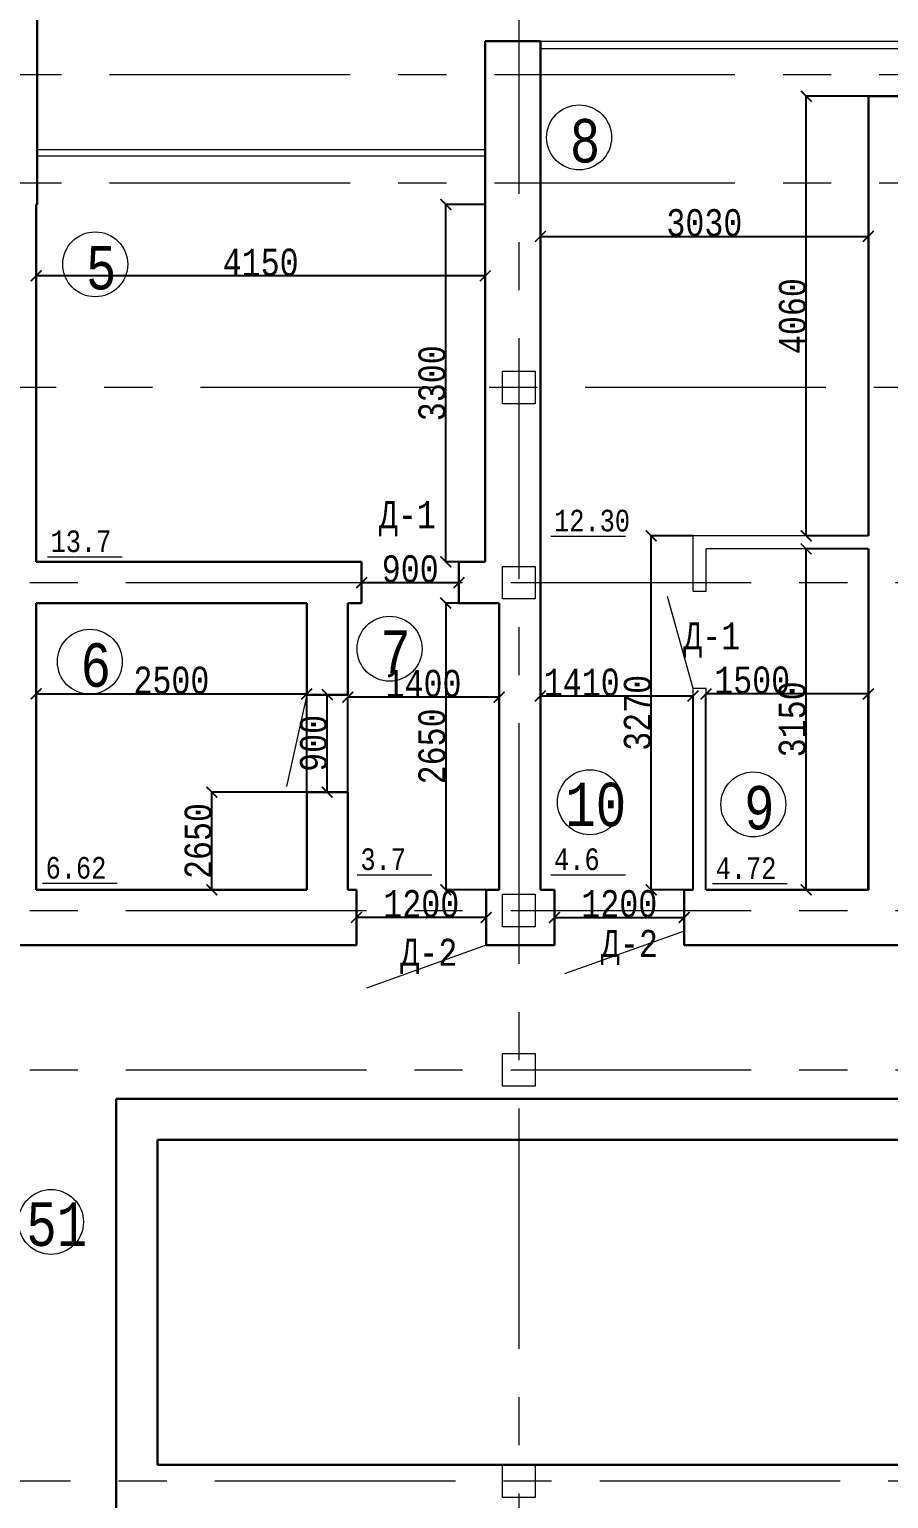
# Model space of a CAD drawing. Header units: millimetres. Extents: x -689206 to 4969298, y -1019800 to 703299.
# Drawn here: x 1080830 to 1088770, y -622835 to -609266 of the extents above; entities that cross this region are included whole.
import ezdxf

# ---------------------------------------------------------------- set-up
doc = ezdxf.new("R2010")
doc.units = ezdxf.units.MM
doc.linetypes.add('осеваяX2', pattern=[101.6, 63.5, -12.7, 12.7, -12.7])
for name, color, linetype, lineweight in [('несущие', 7, 'Continuous', 30), ('ПЕРЕГОРОДКИ', 252, 'Continuous', 9), ('РАЗМЕРЫ', 7, 'Continuous', 9), ('стены', 7, 'Continuous', 20)]:
    doc.layers.add(name, color=color, linetype=linetype, lineweight=lineweight)
doc.layers.add('четотам', color=7, linetype='Continuous')
doc.styles.add('Аннотативный', font='isocteur.ttf', dxfattribs={"width": 0.7, "height": 250})
doc.dimstyles.new('Аннотативный', dxfattribs={"dimscale": 0, "dimtxt": 250, "dimasz": 100, "dimexe": 1.25, "dimexo": 0.625, "dimtad": 1, "dimdec": 0, "dimtxsty": 'Аннотативный', "dimblk": 'ARCHTICK', "dimcen": 2.5, "dimadec": 0, "dimazin": 0, "dimtfac": 1, "dimtdec": 0, "dimtmove": 0, "dimatfit": 3, "dimfxl": 1, "dimarcsym": 0})

# ---------------------------------------------------------------- blocks, each defined once
blk = doc.blocks.new('_ArchTick')
at = {"color": 0, "linetype": 'ByBlock', "const_width": 0.15}
blk.add_lwpolyline([(-0.5, -0.5), (0.5, 0.5)], dxfattribs=at)
blk = doc.blocks.new('*D5336')
at = {"layer": 'Defpoints', "color": 0, "lineweight": 30, "transparency": 16777216}
for p in [(1084678, -610884), (1085042, -610884), (1085042, -614184)]:
    blk.add_point(p, dxfattribs=at)
at = {"layer": 'стены', "color": 0, "lineweight": -2, "transparency": 16777216}
for p, q in [((1085042, -610884), (1084677, -610884)), ((1084678, -614184), (1084678, -610884)), ((1085042, -614184), (1084677, -614184))]:
    blk.add_line(p, q, dxfattribs=at)
at = {"layer": 'стены', "color": 0, "lineweight": -2, "transparency": 16777216, "xscale": 100, "yscale": 100, "zscale": 100}
for p, rotation in [((1084678, -610884), 90), ((1084678, -614184), 270)]:
    blk.add_blockref('_ArchTick', p, dxfattribs=dict(at, rotation=rotation))
at = {"layer": 'стены', "color": 0, "lineweight": 5, "transparency": 16777216, "insert": (1084552, -612534), "char_height": 250, "attachment_point": 5, "rotation": 90, "style": 'Аннотативный'}
blk.add_mtext('3300', dxfattribs=at)
blk = doc.blocks.new('*D5337')
at = {"layer": 'Defpoints', "color": 0, "lineweight": 30, "transparency": 16777216}
for p in [(1080892, -610884), (1085042, -610884), (1080892, -611543)]:
    blk.add_point(p, dxfattribs=at)
at = {"layer": 'стены', "color": 0, "lineweight": -2, "transparency": 16777216}
for p, q in [((1080892, -610884), (1080892, -611545)), ((1085042, -610884), (1085042, -611545)), ((1085042, -611543), (1080892, -611543))]:
    blk.add_line(p, q, dxfattribs=at)
at = {"layer": 'стены', "color": 0, "lineweight": -2, "transparency": 16777216, "xscale": 100, "yscale": 100, "zscale": 100, "rotation": 180}
blk.add_blockref('_ArchTick', (1080892, -611543), dxfattribs=at)
at = {"layer": 'стены', "color": 0, "lineweight": -2, "transparency": 16777216, "xscale": 100, "yscale": 100, "zscale": 100}
blk.add_blockref('_ArchTick', (1085042, -611543), dxfattribs=at)
at = {"layer": 'стены', "color": 0, "lineweight": 5, "transparency": 16777216, "insert": (1082967, -611418), "char_height": 250, "attachment_point": 5, "style": 'Аннотативный'}
blk.add_mtext('4150', dxfattribs=at)
blk = doc.blocks.new('*D5338')
at = {"layer": 'Defpoints', "color": 0, "lineweight": 30, "transparency": 16777216}
for p in [(1085552, -611178), (1088582, -611178), (1088582, -611178)]:
    blk.add_point(p, dxfattribs=at)
at = {"layer": 'стены', "color": 0, "lineweight": -2, "transparency": 16777216}
for p, q in [((1085552, -611178), (1085552, -611177)), ((1085552, -611178), (1088582, -611178)), ((1088582, -611178), (1088582, -611177))]:
    blk.add_line(p, q, dxfattribs=at)
at = {"layer": 'стены', "color": 0, "lineweight": -2, "transparency": 16777216, "xscale": 100, "yscale": 100, "zscale": 100, "rotation": 180}
blk.add_blockref('_ArchTick', (1085552, -611178), dxfattribs=at)
at = {"layer": 'стены', "color": 0, "lineweight": -2, "transparency": 16777216, "xscale": 100, "yscale": 100, "zscale": 100}
blk.add_blockref('_ArchTick', (1088582, -611178), dxfattribs=at)
at = {"layer": 'стены', "color": 0, "lineweight": 5, "transparency": 16777216, "insert": (1087067, -611053), "char_height": 250, "attachment_point": 5, "style": 'Аннотативный'}
blk.add_mtext('3030', dxfattribs=at)
blk = doc.blocks.new('*D5339')
at = {"layer": 'Defpoints', "color": 0, "lineweight": 30, "transparency": 16777216}
for p in [(1088008, -609884), (1088582, -609884), (1088582, -613944)]:
    blk.add_point(p, dxfattribs=at)
at = {"layer": 'стены', "color": 0, "lineweight": -2, "transparency": 16777216}
for p, q in [((1088582, -609884), (1088007, -609884)), ((1088008, -613944), (1088008, -609884)), ((1088582, -613944), (1088007, -613944))]:
    blk.add_line(p, q, dxfattribs=at)
at = {"layer": 'стены', "color": 0, "lineweight": -2, "transparency": 16777216, "xscale": 100, "yscale": 100, "zscale": 100}
for p, rotation in [((1088008, -609884), 90), ((1088008, -613944), 270)]:
    blk.add_blockref('_ArchTick', p, dxfattribs=dict(at, rotation=rotation))
at = {"layer": 'стены', "color": 0, "lineweight": 5, "transparency": 16777216, "insert": (1087883, -611914), "char_height": 250, "attachment_point": 5, "rotation": 90, "style": 'Аннотативный'}
blk.add_mtext('4060', dxfattribs=at)
blk = doc.blocks.new('*D5340')
at = {"layer": 'Defpoints', "color": 0, "lineweight": 30, "transparency": 16777216}
for p in [(1083772, -615433), (1083772, -616564), (1085172, -616564)]:
    blk.add_point(p, dxfattribs=at)
at = {"layer": 'стены', "color": 0, "lineweight": -2, "transparency": 16777216}
for p, q in [((1083772, -616563), (1083772, -615432)), ((1085172, -615433), (1083772, -615433)), ((1085172, -616563), (1085172, -615432))]:
    blk.add_line(p, q, dxfattribs=at)
at = {"layer": 'стены', "color": 0, "lineweight": -2, "transparency": 16777216, "xscale": 100, "yscale": 100, "zscale": 100, "rotation": 180}
blk.add_blockref('_ArchTick', (1083772, -615433), dxfattribs=at)
at = {"layer": 'стены', "color": 0, "lineweight": -2, "transparency": 16777216, "xscale": 100, "yscale": 100, "zscale": 100}
blk.add_blockref('_ArchTick', (1085172, -615433), dxfattribs=at)
at = {"layer": 'стены', "color": 0, "lineweight": 5, "transparency": 16777216, "insert": (1084472, -615308), "char_height": 250, "attachment_point": 5, "style": 'Аннотативный'}
blk.add_mtext('1400', dxfattribs=at)
blk = doc.blocks.new('*D5396')
at = {"layer": 'Defpoints', "color": 0, "lineweight": 30, "transparency": 16777216}
for p in [(1083392, -615403), (1080892, -617213), (1083392, -617213)]:
    blk.add_point(p, dxfattribs=at)
at = {"layer": 'ПЕРЕГОРОДКИ', "color": 0, "lineweight": -2, "transparency": 16777216}
for p, q in [((1080892, -617212), (1080892, -615402)), ((1080892, -615403), (1083392, -615403)), ((1083392, -617212), (1083392, -615402))]:
    blk.add_line(p, q, dxfattribs=at)
at = {"layer": 'ПЕРЕГОРОДКИ', "color": 0, "lineweight": -2, "transparency": 16777216, "xscale": 100, "yscale": 100, "zscale": 100, "rotation": 180}
blk.add_blockref('_ArchTick', (1080892, -615403), dxfattribs=at)
at = {"layer": 'ПЕРЕГОРОДКИ', "color": 0, "lineweight": -2, "transparency": 16777216, "xscale": 100, "yscale": 100, "zscale": 100}
blk.add_blockref('_ArchTick', (1083392, -615403), dxfattribs=at)
at = {"layer": 'ПЕРЕГОРОДКИ', "color": 0, "lineweight": 5, "transparency": 16777216, "insert": (1082142, -615278), "char_height": 250, "attachment_point": 5, "style": 'Аннотативный'}
blk.add_mtext('2500', dxfattribs=at)
blk = doc.blocks.new('*D5397')
at = {"layer": 'Defpoints', "color": 0, "lineweight": 30, "transparency": 16777216}
for p in [(1082516, -616310), (1083392, -616310), (1083392, -617213)]:
    blk.add_point(p, dxfattribs=at)
at = {"layer": 'ПЕРЕГОРОДКИ', "color": 0, "lineweight": -2, "transparency": 16777216}
for p, q in [((1083392, -616310), (1082515, -616310)), ((1082516, -617213), (1082516, -616310)), ((1083392, -617213), (1082515, -617213))]:
    blk.add_line(p, q, dxfattribs=at)
at = {"layer": 'ПЕРЕГОРОДКИ', "color": 0, "lineweight": -2, "transparency": 16777216, "xscale": 100, "yscale": 100, "zscale": 100}
for p, rotation in [((1082516, -616310), 90), ((1082516, -617213), 270)]:
    blk.add_blockref('_ArchTick', p, dxfattribs=dict(at, rotation=rotation))
at = {"layer": 'ПЕРЕГОРОДКИ', "color": 0, "lineweight": 5, "transparency": 16777216, "insert": (1082391, -616762), "char_height": 250, "attachment_point": 5, "rotation": 90, "style": 'Аннотативный'}
blk.add_mtext('2650', dxfattribs=at)
blk = doc.blocks.new('*D5398')
at = {"layer": 'Defpoints', "color": 0, "lineweight": 30, "transparency": 16777216}
for p in [(1087082, -615403), (1087082, -617213), (1088582, -617213)]:
    blk.add_point(p, dxfattribs=at)
at = {"layer": 'ПЕРЕГОРОДКИ', "color": 0, "lineweight": -2, "transparency": 16777216}
for p, q in [((1087082, -617212), (1087082, -615401)), ((1088582, -615403), (1087082, -615403)), ((1088582, -617212), (1088582, -615401))]:
    blk.add_line(p, q, dxfattribs=at)
at = {"layer": 'ПЕРЕГОРОДКИ', "color": 0, "lineweight": -2, "transparency": 16777216, "xscale": 100, "yscale": 100, "zscale": 100, "rotation": 180}
blk.add_blockref('_ArchTick', (1087082, -615403), dxfattribs=at)
at = {"layer": 'ПЕРЕГОРОДКИ', "color": 0, "lineweight": -2, "transparency": 16777216, "xscale": 100, "yscale": 100, "zscale": 100}
blk.add_blockref('_ArchTick', (1088582, -615403), dxfattribs=at)
at = {"layer": 'ПЕРЕГОРОДКИ', "color": 0, "lineweight": 5, "transparency": 16777216, "insert": (1087509, -615277), "char_height": 250, "attachment_point": 5, "style": 'Аннотативный'}
blk.add_mtext('1500', dxfattribs=at)
blk = doc.blocks.new('*D5400')
at = {"layer": 'Defpoints', "color": 0, "lineweight": 30, "transparency": 16777216}
for p in [(1088007, -614064), (1088582, -614064), (1088582, -617213)]:
    blk.add_point(p, dxfattribs=at)
at = {"layer": 'ПЕРЕГОРОДКИ', "color": 0, "lineweight": -2, "transparency": 16777216}
for p, q in [((1088582, -614064), (1088006, -614064)), ((1088007, -617213), (1088007, -614064)), ((1088582, -617213), (1088006, -617213))]:
    blk.add_line(p, q, dxfattribs=at)
at = {"layer": 'ПЕРЕГОРОДКИ', "color": 0, "lineweight": -2, "transparency": 16777216, "xscale": 100, "yscale": 100, "zscale": 100}
for p, rotation in [((1088007, -614064), 90), ((1088007, -617213), 270)]:
    blk.add_blockref('_ArchTick', p, dxfattribs=dict(at, rotation=rotation))
at = {"layer": 'ПЕРЕГОРОДКИ', "color": 0, "lineweight": 5, "transparency": 16777216, "insert": (1087881, -615638), "char_height": 250, "attachment_point": 5, "rotation": 90, "style": 'Аннотативный'}
blk.add_mtext('3150', dxfattribs=at)
blk = doc.blocks.new('*D5374')
at = {"layer": 'Defpoints', "color": 0, "linetype": 'ByBlock', "lineweight": 30, "transparency": 16777216}
for p in [(1083899, -614376), (1083899, -614376), (1084799, -614376)]:
    blk.add_point(p, dxfattribs=at)
at = {"layer": 'РАЗМЕРЫ', "color": 0, "linetype": 'ByBlock', "lineweight": -2, "transparency": 16777216}
for p, q in [((1083899, -614375), (1083899, -614374)), ((1084799, -614376), (1083899, -614376)), ((1084799, -614375), (1084799, -614374))]:
    blk.add_line(p, q, dxfattribs=at)
at = {"layer": 'РАЗМЕРЫ', "color": 0, "linetype": 'ByBlock', "lineweight": -2, "transparency": 16777216, "xscale": 100, "yscale": 100, "zscale": 100, "rotation": 180}
blk.add_blockref('_ArchTick', (1083899, -614376), dxfattribs=at)
at = {"layer": 'РАЗМЕРЫ', "color": 0, "linetype": 'ByBlock', "lineweight": -2, "transparency": 16777216, "xscale": 100, "yscale": 100, "zscale": 100}
blk.add_blockref('_ArchTick', (1084799, -614376), dxfattribs=at)
at = {"layer": 'РАЗМЕРЫ', "color": 0, "linetype": 'ByBlock', "lineweight": 5, "transparency": 16777216, "insert": (1084349, -614250), "char_height": 250, "attachment_point": 5, "style": 'Аннотативный'}
blk.add_mtext('900', dxfattribs=at)
blk = doc.blocks.new('*D5375')
at = {"layer": 'Defpoints', "color": 0, "linetype": 'ByBlock', "lineweight": 30, "transparency": 16777216}
for p in [(1083851, -617403), (1083851, -617468), (1085051, -617468)]:
    blk.add_point(p, dxfattribs=at)
at = {"layer": 'РАЗМЕРЫ', "color": 0, "linetype": 'ByBlock', "lineweight": -2, "transparency": 16777216}
for p, q in [((1083851, -617404), (1083851, -617469)), ((1085051, -617468), (1083851, -617468)), ((1085051, -617467), (1085051, -617467))]:
    blk.add_line(p, q, dxfattribs=at)
at = {"layer": 'РАЗМЕРЫ', "color": 0, "linetype": 'ByBlock', "lineweight": -2, "transparency": 16777216, "xscale": 100, "yscale": 100, "zscale": 100, "rotation": 180}
blk.add_blockref('_ArchTick', (1083851, -617468), dxfattribs=at)
at = {"layer": 'РАЗМЕРЫ', "color": 0, "linetype": 'ByBlock', "lineweight": -2, "transparency": 16777216, "xscale": 100, "yscale": 100, "zscale": 100}
blk.add_blockref('_ArchTick', (1085051, -617468), dxfattribs=at)
at = {"layer": 'РАЗМЕРЫ', "color": 0, "linetype": 'ByBlock', "lineweight": 5, "transparency": 16777216, "insert": (1084451, -617342), "char_height": 250, "attachment_point": 5, "style": 'Аннотативный'}
blk.add_mtext('1200', dxfattribs=at)
blk = doc.blocks.new('*D5430')
at = {"layer": 'Defpoints', "color": 0, "linetype": 'ByBlock', "lineweight": 30, "transparency": 16777216}
for p in [(1085552, -615423), (1085552, -617213), (1086962, -617213)]:
    blk.add_point(p, dxfattribs=at)
at = {"layer": 'РАЗМЕРЫ', "color": 0, "linetype": 'ByBlock', "lineweight": -2, "transparency": 16777216}
for p, q in [((1085552, -617212), (1085552, -615421)), ((1086962, -615423), (1085552, -615423)), ((1086962, -617212), (1086962, -615421))]:
    blk.add_line(p, q, dxfattribs=at)
at = {"layer": 'РАЗМЕРЫ', "color": 0, "linetype": 'ByBlock', "lineweight": -2, "transparency": 16777216, "xscale": 100, "yscale": 100, "zscale": 100, "rotation": 180}
blk.add_blockref('_ArchTick', (1085552, -615423), dxfattribs=at)
at = {"layer": 'РАЗМЕРЫ', "color": 0, "linetype": 'ByBlock', "lineweight": -2, "transparency": 16777216, "xscale": 100, "yscale": 100, "zscale": 100}
blk.add_blockref('_ArchTick', (1086962, -615423), dxfattribs=at)
at = {"layer": 'РАЗМЕРЫ', "color": 0, "linetype": 'ByBlock', "lineweight": 5, "transparency": 16777216, "insert": (1085934, -615297), "char_height": 250, "attachment_point": 5, "style": 'Аннотативный'}
blk.add_mtext('1410', dxfattribs=at)
blk = doc.blocks.new('*D5431')
at = {"layer": 'Defpoints', "color": 0, "linetype": 'ByBlock', "lineweight": 30, "transparency": 16777216}
for p in [(1086576, -613944), (1086962, -613944), (1086962, -617213)]:
    blk.add_point(p, dxfattribs=at)
at = {"layer": 'РАЗМЕРЫ', "color": 0, "linetype": 'ByBlock', "lineweight": -2, "transparency": 16777216}
for p, q in [((1086962, -613944), (1086574, -613944)), ((1086576, -617213), (1086576, -613944)), ((1086962, -617213), (1086574, -617213))]:
    blk.add_line(p, q, dxfattribs=at)
at = {"layer": 'РАЗМЕРЫ', "color": 0, "linetype": 'ByBlock', "lineweight": -2, "transparency": 16777216, "xscale": 100, "yscale": 100, "zscale": 100}
for p, rotation in [((1086576, -613944), 90), ((1086576, -617213), 270)]:
    blk.add_blockref('_ArchTick', p, dxfattribs=dict(at, rotation=rotation))
at = {"layer": 'РАЗМЕРЫ', "color": 0, "linetype": 'ByBlock', "lineweight": 5, "transparency": 16777216, "insert": (1086450, -615578), "char_height": 250, "attachment_point": 5, "rotation": 90, "style": 'Аннотативный'}
blk.add_mtext('3270', dxfattribs=at)
blk = doc.blocks.new('*D5424')
at = {"layer": 'Defpoints', "color": 0, "linetype": 'ByBlock', "lineweight": 30, "transparency": 16777216}
for p in [(1085172, -614564), (1084677, -617213), (1085172, -617213)]:
    blk.add_point(p, dxfattribs=at)
at = {"layer": 'РАЗМЕРЫ', "color": 0, "linetype": 'ByBlock', "lineweight": -2, "transparency": 16777216}
for p, q in [((1085172, -614564), (1084675, -614564)), ((1084677, -614564), (1084677, -617213)), ((1085172, -617213), (1084675, -617213))]:
    blk.add_line(p, q, dxfattribs=at)
at = {"layer": 'РАЗМЕРЫ', "color": 0, "linetype": 'ByBlock', "lineweight": -2, "transparency": 16777216, "xscale": 100, "yscale": 100, "zscale": 100}
for p, rotation in [((1084677, -614564), 90), ((1084677, -617213), 270)]:
    blk.add_blockref('_ArchTick', p, dxfattribs=dict(at, rotation=rotation))
at = {"layer": 'РАЗМЕРЫ', "color": 0, "linetype": 'ByBlock', "lineweight": 5, "transparency": 16777216, "insert": (1084551, -615888), "char_height": 250, "attachment_point": 5, "rotation": 90, "style": 'Аннотативный'}
blk.add_mtext('2650', dxfattribs=at)
blk = doc.blocks.new('*D5432')
at = {"layer": 'Defpoints', "color": 0, "linetype": 'ByBlock', "lineweight": 30, "transparency": 16777216}
for p in [(1083582, -615410), (1083582, -615410), (1083582, -616310)]:
    blk.add_point(p, dxfattribs=at)
at = {"layer": 'РАЗМЕРЫ', "color": 0, "linetype": 'ByBlock', "lineweight": -2, "transparency": 16777216}
for p, q in [((1083582, -616310), (1083582, -615410)), ((1083583, -615410), (1083584, -615410)), ((1083583, -616310), (1083584, -616310))]:
    blk.add_line(p, q, dxfattribs=at)
at = {"layer": 'РАЗМЕРЫ', "color": 0, "linetype": 'ByBlock', "lineweight": -2, "transparency": 16777216, "xscale": 100, "yscale": 100, "zscale": 100}
for p, rotation in [((1083582, -615410), 90), ((1083582, -616310), 270)]:
    blk.add_blockref('_ArchTick', p, dxfattribs=dict(at, rotation=rotation))
at = {"layer": 'РАЗМЕРЫ', "color": 0, "linetype": 'ByBlock', "lineweight": 5, "transparency": 16777216, "insert": (1083457, -615860), "char_height": 250, "attachment_point": 5, "rotation": 90, "style": 'Аннотативный'}
blk.add_mtext('900', dxfattribs=at)
blk = doc.blocks.new('*D5450')
at = {"layer": 'Defpoints', "color": 0, "linetype": 'ByBlock', "lineweight": 30, "ltscale": 35, "transparency": 16777216}
for p in [(1086881, -617468), (1085681, -617723), (1086881, -617723)]:
    blk.add_point(p, dxfattribs=at)
at = {"layer": 'РАЗМЕРЫ', "color": 0, "linetype": 'ByBlock', "lineweight": -2, "ltscale": 35, "transparency": 16777216}
for p, q in [((1085681, -617722), (1085681, -617467)), ((1085681, -617468), (1086881, -617468)), ((1086881, -617722), (1086881, -617467))]:
    blk.add_line(p, q, dxfattribs=at)
at = {"layer": 'РАЗМЕРЫ', "color": 0, "linetype": 'ByBlock', "lineweight": -2, "ltscale": 35, "transparency": 16777216, "xscale": 100, "yscale": 100, "zscale": 100, "rotation": 180}
blk.add_blockref('_ArchTick', (1085681, -617468), dxfattribs=at)
at = {"layer": 'РАЗМЕРЫ', "color": 0, "linetype": 'ByBlock', "lineweight": -2, "ltscale": 35, "transparency": 16777216, "xscale": 100, "yscale": 100, "zscale": 100}
blk.add_blockref('_ArchTick', (1086881, -617468), dxfattribs=at)
at = {"layer": 'РАЗМЕРЫ', "color": 0, "linetype": 'ByBlock', "lineweight": 5, "ltscale": 35, "transparency": 16777216, "insert": (1086281, -617342), "char_height": 250, "attachment_point": 5, "style": 'Аннотативный'}
blk.add_mtext('1200', dxfattribs=at)

msp = doc.modelspace()

# ---------------------------------------------------------------- linework, layer by layer
at = {"layer": 'несущие', "color": 152, "true_color": 0x2776bb}
for p, q in [((1083392.3, -616563.6), (1083392.3, -617213.1)), ((1083772.3, -616563.6), (1083772.3, -617213.1)), ((1085172.3, -616563.6), (1085172.3, -617213.1)), ((1085552.3, -616563.6), (1085552.3, -617213.1)), ((1088582.3, -616563.6), (1088582.3, -617213.1)), ((1080892.3, -617213.1), (1083392.3, -617213.1)), ((1083772.3, -617213.1), (1083851, -617213.1)), ((1083851, -617213.1), (1083851, -617723.1)), ((1085051, -617213.1), (1085172.3, -617213.1)), ((1085552.3, -617213.1), (1085680.7, -617213.1)), ((1086880.7, -617213.1), (1086962.3, -617213.1)), ((1086880.7, -617213.1), (1086880.7, -617723.1)), ((1087082.3, -617213.1), (1088582.3, -617213.1)), ((1080489.5, -617723.1), (1083851, -617723.1)), ((1085051, -617723.1), (1085680.7, -617723.1)), ((1086880.7, -617723.1), (1091093.3, -617723.1))]:
    msp.add_line(p, q, dxfattribs=at)
at = {"layer": 'РАЗМЕРЫ', "color": 152, "linetype": 'осеваяX2', "lineweight": 5, "ltscale": 35, "true_color": 0x2776bb}
for p, q in [((1085352.3, -605006.7), (1085352.3, -654848)), ((1056679.5, -609683.6), (1123882.2, -609683.6)), ((1056679.5, -610683.6), (1123882.2, -610683.6)), ((1123749.5, -612573.6), (1056679.5, -612573.6)), ((1056829.5, -614375.7), (1123882.2, -614375.7)), ((1056829.5, -617403.1), (1123882.2, -617403.1)), ((1056829.5, -618875.7), (1123882.2, -618875.7)), ((1123882.2, -622673.6), (1056829.5, -622673.6))]:
    msp.add_line(p, q, dxfattribs=at)
at = {"layer": 'РАЗМЕРЫ', "color": 152, "lineweight": 13, "true_color": 0x2776bb}
for p, q in [((1080900.3, -610373.7), (1085042.3, -610373.7)), ((1080900.3, -610435.1), (1085042.3, -610435.1))]:
    msp.add_line(p, q, dxfattribs=at)
at = {"layer": 'РАЗМЕРЫ', "color": 152, "true_color": 0x2776bb}
for p, q in [((1085649.2, -613945.3), (1086338.5, -613945.3)), ((1080996.5, -614136.5), (1081685.8, -614136.5)), ((1083859.3, -617072.9), (1084548.6, -617072.9)), ((1085649.2, -617072.9), (1086338.5, -617072.9)), ((1080950.5, -617151.8), (1081639.8, -617151.8)), ((1087141.9, -617154.9), (1087831.2, -617154.9))]:
    msp.add_line(p, q, dxfattribs=at)
at = {"layer": 'РАЗМЕРЫ', "color": 152, "linetype": 'ByBlock', "lineweight": 9, "true_color": 0x2776bb}
msp.add_line((1083392.3, -615410.3), (1083204.6, -616258.2), dxfattribs=at)
at = {"layer": 'РАЗМЕРЫ', "color": 152, "linetype": 'ByBlock', "lineweight": 30, "true_color": 0x2776bb}
for p, q in [((1083772.3, -615410.3), (1083392.3, -615410.3)), ((1083392.3, -616310.3), (1083772.3, -616310.3))]:
    msp.add_line(p, q, dxfattribs=at)
at = {"layer": 'РАЗМЕРЫ', "lineweight": 30, "ltscale": 35}
for p, q in [((1081632.2, -632092), (1081632.2, -619142.1)), ((1081632.2, -619142.1), (1082012.2, -619142.1)), ((1098792.3, -619142.1), (1082012.2, -619142.1)), ((1086392.2, -619142.1), (1082012.2, -619142.1)), ((1081632.2, -632092), (1081632.2, -619522.1)), ((1092566.8, -619522.1), (1082012.2, -619522.1)), ((1082012.2, -619522.1), (1082012.2, -622522.1)), ((1086012.2, -622522.1), (1082012.2, -622522.1))]:
    msp.add_line(p, q, dxfattribs=at)
at = {"layer": 'РАЗМЕРЫ', "linetype": 'ByBlock', "lineweight": 30}
msp.add_line((1086012.2, -622522.1), (1090672.2, -622522.1), dxfattribs=at)
at = {"layer": 'стены', "color": 152, "lineweight": 30, "true_color": 0x2776bb}
for p, q in [((1080900.3, -607865.7), (1080900.3, -610883.6)), ((1085042.3, -609373.6), (1085042.3, -610883.6)), ((1085042.3, -609373.6), (1085552.3, -609373.6)), ((1085552.3, -609373.6), (1085552.3, -616563.6)), ((1088582.3, -609883.6), (1088582.3, -613943.6)), ((1088582.3, -609883.6), (1088962.3, -609883.6)), ((1080892.3, -614183.6), (1080892.3, -610883.6)), ((1085042.3, -610883.6), (1085042.3, -614183.6)), ((1088582.3, -614063.6), (1088582.3, -616563.6)), ((1088582.3, -616563.6), (1088582.3, -614063.6)), ((1083898.7, -614183.6), (1080892.3, -614183.6)), ((1083898.7, -614563.6), (1083898.7, -614183.6)), ((1084892.3, -614183.6), (1084798.7, -614183.6)), ((1084798.7, -614183.6), (1084798.7, -614563.6)), ((1084892.3, -614183.6), (1085042.3, -614183.6)), ((1080892.3, -617213.1), (1080892.3, -614563.6)), ((1083392.3, -614563.6), (1080892.3, -614563.6)), ((1080892.3, -614563.6), (1083020.3, -614563.6)), ((1083392.3, -615410.3), (1083392.3, -614563.6)), ((1083898.7, -614563.6), (1083772.3, -614563.6)), ((1083772.3, -615410.3), (1083772.3, -614563.6)), ((1083772.3, -614563.6), (1083772.3, -615410.3)), ((1083772.3, -614563.6), (1083898.7, -614563.6)), ((1085172.3, -614563.6), (1084798.7, -614563.6)), ((1084798.7, -614563.6), (1085172.3, -614563.6)), ((1085172.3, -614563.6), (1085172.3, -616563.6)), ((1083392.3, -616563.6), (1083392.3, -616310.3)), ((1083772.3, -616563.6), (1083772.3, -616310.3)), ((1085051, -617723.1), (1085051, -617213.1)), ((1085680.7, -617213.1), (1085680.7, -617723.1))]:
    msp.add_line(p, q, dxfattribs=at)
at = {"layer": 'стены', "color": 152, "lineweight": 13, "true_color": 0x2776bb}
for p, q in [((1085552.3, -609373.6), (1092362.3, -609373.6)), ((1085552.3, -609442), (1092362.3, -609442)), ((1086962.3, -614453.5), (1086962.3, -613943.6)), ((1088582.3, -613943.6), (1086962.3, -613943.6)), ((1086962.3, -614453.5), (1086962.3, -614066.4)), ((1087082.3, -614453.5), (1087082.3, -614063.6)), ((1088582.3, -614063.6), (1087082.3, -614063.6)), ((1086962.3, -614453.5), (1087082.3, -614453.5))]:
    msp.add_line(p, q, dxfattribs=at)
at = {"layer": 'стены', "color": 152, "true_color": 0x2776bb}
for p, q in [((1088582.3, -614375.7), (1088582.3, -614383.6)), ((1080892.3, -614563.6), (1080892.3, -614714.9)), ((1086962.3, -617213.1), (1086962.3, -615353.5)), ((1087082.3, -615353.5), (1086962.3, -615353.5)), ((1087082.3, -617213.1), (1087082.3, -615353.5)), ((1080892.3, -615614.9), (1080892.3, -617213.1))]:
    msp.add_line(p, q, dxfattribs=at)
at = {"layer": 'стены', "color": 152, "lineweight": 9, "true_color": 0x2776bb}
for p, q in [((1086962.3, -615353.5), (1086726.1, -614503.6)), ((1086880.7, -617593.1), (1085776, -617989.8)), ((1085051, -617723.1), (1083946.2, -618119.8))]:
    msp.add_line(p, q, dxfattribs=at)
at = {"layer": 'стены', "color": 152, "lineweight": 20, "true_color": 0x2776bb}
for points in [[(1085202.3, -612423.6), (1085502.3, -612423.6), (1085502.3, -612723.6), (1085202.3, -612723.6)], [(1085202.3, -614225.7), (1085502.3, -614225.7), (1085502.3, -614525.7), (1085202.3, -614525.7)], [(1085202.3, -617253.1), (1085502.3, -617253.1), (1085502.3, -617553.1), (1085202.3, -617553.1)], [(1085202.3, -622523.6), (1085502.3, -622523.6), (1085502.3, -622823.6), (1085202.3, -622823.6)]]:
    msp.add_lwpolyline(points, close=True, dxfattribs=at)
at = {"layer": 'стены', "lineweight": 20}
msp.add_lwpolyline([(1085202.3, -618725.7), (1085502.3, -618725.7), (1085502.3, -619025.7), (1085202.3, -619025.7)], close=True, dxfattribs=at)
at = {"layer": 'четотам', "color": 152, "lineweight": 13, "true_color": 0x2776bb}
for centre in [(1085909.5, -610263.3), (1081438.1, -611435.7), (1084158.1, -614985.7), (1081388.1, -615105.7), (1086009.5, -616403.3), (1087519.5, -616423.3), (1081029.4, -620280.2)]:
    msp.add_circle(centre, 300, dxfattribs=at)

# ---------------------------------------------------------------- texts
at = {"layer": 'РАЗМЕРЫ', "color": 152, "lineweight": 13, "ltscale": 150, "true_color": 0x2776bb, "char_height": 401.1, "width": 1460, "attachment_point": 1, "style": 'Аннотативный'}
for s, insert in [('8', (1085823.7, -610093.6)), ('5', (1081352.3, -611265.9)), ('7', (1084072.3, -614815.9)), ('6', (1081302.3, -614935.9)), ('10', (1085781.5, -616223.4)), ('9', (1087433.7, -616253.6)), ('51', (1080801.4, -620100.3))]:
    msp.add_mtext(s, dxfattribs=dict(at, insert=insert))
at = {"layer": 'РАЗМЕРЫ', "color": 152, "lineweight": 20, "ltscale": 150, "true_color": 0x2776bb, "char_height": 250, "width": 922.913, "attachment_point": 1, "style": 'Аннотативный'}
for s, insert in [('Д-1', (1084059.5, -613622.8)), ('Д-1', (1086872.4, -614742.5)), ('Д-2', (1084257.6, -617664.4)), ('Д-2', (1086111.3, -617582.6))]:
    msp.add_mtext(s, dxfattribs=dict(at, insert=insert))
at = {"layer": 'РАЗМЕРЫ', "color": 152, "true_color": 0x2776bb, "char_height": 200, "width": 656.117, "attachment_point": 1, "style": 'Аннотативный'}
for s, insert in [('12.30', (1085678.5, -613702.5)), ('13.7', (1081025.8, -613893.7)), ('3.7', (1083888.6, -616830)), ('4.6', (1085678.5, -616830)), ('6.62', (1080979.8, -616909)), ('4.72', (1087171.2, -616912.1))]:
    msp.add_mtext(s, dxfattribs=dict(at, insert=insert))

# ---------------------------------------------------------------- dimensions: what is measured, and where the dimension line sits
at = {"layer": 'ПЕРЕГОРОДКИ', "color": 152, "lineweight": 5, "true_color": 0x2776bb}
for p1, p2, distance, text, picture, middle in [((1088582.3, -617213.1), (1088582.3, -614063.6), 575.4, '3150', '*D5400', (1087881.2, -615638.4)), ((1083392.3, -617213.1), (1083392.3, -616310.3), 876, '2650', '*D5397', (1082390.7, -616761.7))]:
    dim = msp.add_aligned_dim(p1=p1, p2=p2, distance=distance, text=text, dimstyle='Аннотативный', dxfattribs=at)
    dim.commit()
    dim.dimension.update_dxf_attribs({"geometry": picture, "text_midpoint": middle})
for base, p1, p2, angle, picture, middle in [((1083392.3, -615403.3), (1080892.3, -617213.1), (1083392.3, -617213.1), 0, '*D5396', (1082142.3, -615403.3)), ((1087082.3, -615402.7), (1088582.3, -617213.1), (1087082.3, -617213.1), 180, '*D5398', (1087508.5, -615402.7))]:
    dim = msp.add_linear_dim(base=base, p1=p1, p2=p2, angle=angle, dimstyle='Аннотативный', dxfattribs=at)
    dim.commit()
    dim.dimension.update_dxf_attribs({"geometry": picture, "text_midpoint": middle, "dimtype": 161})
at = {"layer": 'РАЗМЕРЫ', "color": 152, "linetype": 'ByBlock', "lineweight": 5, "true_color": 0x2776bb}
for base, p1, p2, text, picture, middle in [((1086575.6, -613943.6), (1086962.3, -617213.1), (1086962.3, -613943.6), '3270', '*D5431', (1086450, -615578.4)), ((1084676.6, -617213.1), (1085172.3, -614563.6), (1085172.3, -617213.1), '2650', '*D5424', (1084551, -615888.4))]:
    dim = msp.add_linear_dim(base=base, p1=p1, p2=p2, angle=90, text=text, dimstyle='Аннотативный', dxfattribs=at)
    dim.commit()
    dim.dimension.update_dxf_attribs({"geometry": picture, "text_midpoint": middle})
for base, p1, p2, picture, middle in [((1083898.7, -614375.7), (1084798.7, -614375.7), (1083898.7, -614375.7), '*D5374', (1084348.7, -614250)), ((1083851, -617468.1), (1085051, -617468.1), (1083851, -617403.1), '*D5375', (1084451, -617342.5))]:
    dim = msp.add_linear_dim(base=base, p1=p1, p2=p2, dimstyle='Аннотативный', dxfattribs=at)
    dim.commit()
    dim.dimension.update_dxf_attribs({"geometry": picture, "text_midpoint": middle})
dim = msp.add_linear_dim(base=(1085552.3, -615422.7), p1=(1086962.3, -617213.1), p2=(1085552.3, -617213.1), dimstyle='Аннотативный', dxfattribs=at)
dim.commit()
dim.dimension.update_dxf_attribs({"geometry": '*D5430', "text_midpoint": (1085933.5, -615422.7), "dimtype": 160})
dim = msp.add_linear_dim(base=(1083582.3, -615410.3), p1=(1083582.3, -616310.3), p2=(1083582.3, -615410.3), angle=90, dimstyle='Аннотативный', dxfattribs=at)
dim.commit()
dim.dimension.update_dxf_attribs({"geometry": '*D5432', "text_midpoint": (1083456.6, -615860.3)})
at = {"layer": 'РАЗМЕРЫ', "color": 152, "linetype": 'ByBlock', "lineweight": 5, "ltscale": 35, "true_color": 0x2776bb}
dim = msp.add_aligned_dim(p1=(1085680.7, -617723.1), p2=(1086880.7, -617723.1), distance=255, dimstyle='Аннотативный', dxfattribs=at)
dim.commit()
dim.dimension.update_dxf_attribs({"geometry": '*D5450', "text_midpoint": (1086280.7, -617342.5)})
at = {"layer": 'стены', "color": 152, "lineweight": 5, "true_color": 0x2776bb}
for p1, p2, distance, picture, middle in [((1088582.3, -613943.6), (1088582.3, -609883.6), 573.8, '*D5339', (1087882.8, -611913.6)), ((1085042.3, -610883.6), (1080892.3, -610883.6), 659.7, '*D5337', (1082967.3, -611417.7)), ((1085042.3, -614183.6), (1085042.3, -610883.6), 364.3, '*D5336', (1084552.3, -612533.6)), ((1085552.3, -611178.1), (1088582.3, -611178.1), 0, '*D5338', (1087067.3, -611052.5))]:
    dim = msp.add_aligned_dim(p1=p1, p2=p2, distance=distance, dimstyle='Аннотативный', dxfattribs=at)
    dim.commit()
    dim.dimension.update_dxf_attribs({"geometry": picture, "text_midpoint": middle})
dim = msp.add_linear_dim(base=(1083772.3, -615433.3), p1=(1085172.3, -616563.6), p2=(1083772.3, -616563.6), angle=180, dimstyle='Аннотативный', dxfattribs=at)
dim.commit()
dim.dimension.update_dxf_attribs({"geometry": '*D5340', "text_midpoint": (1084472.3, -615433.3), "dimtype": 161})

doc.saveas('drawing.dxf')
